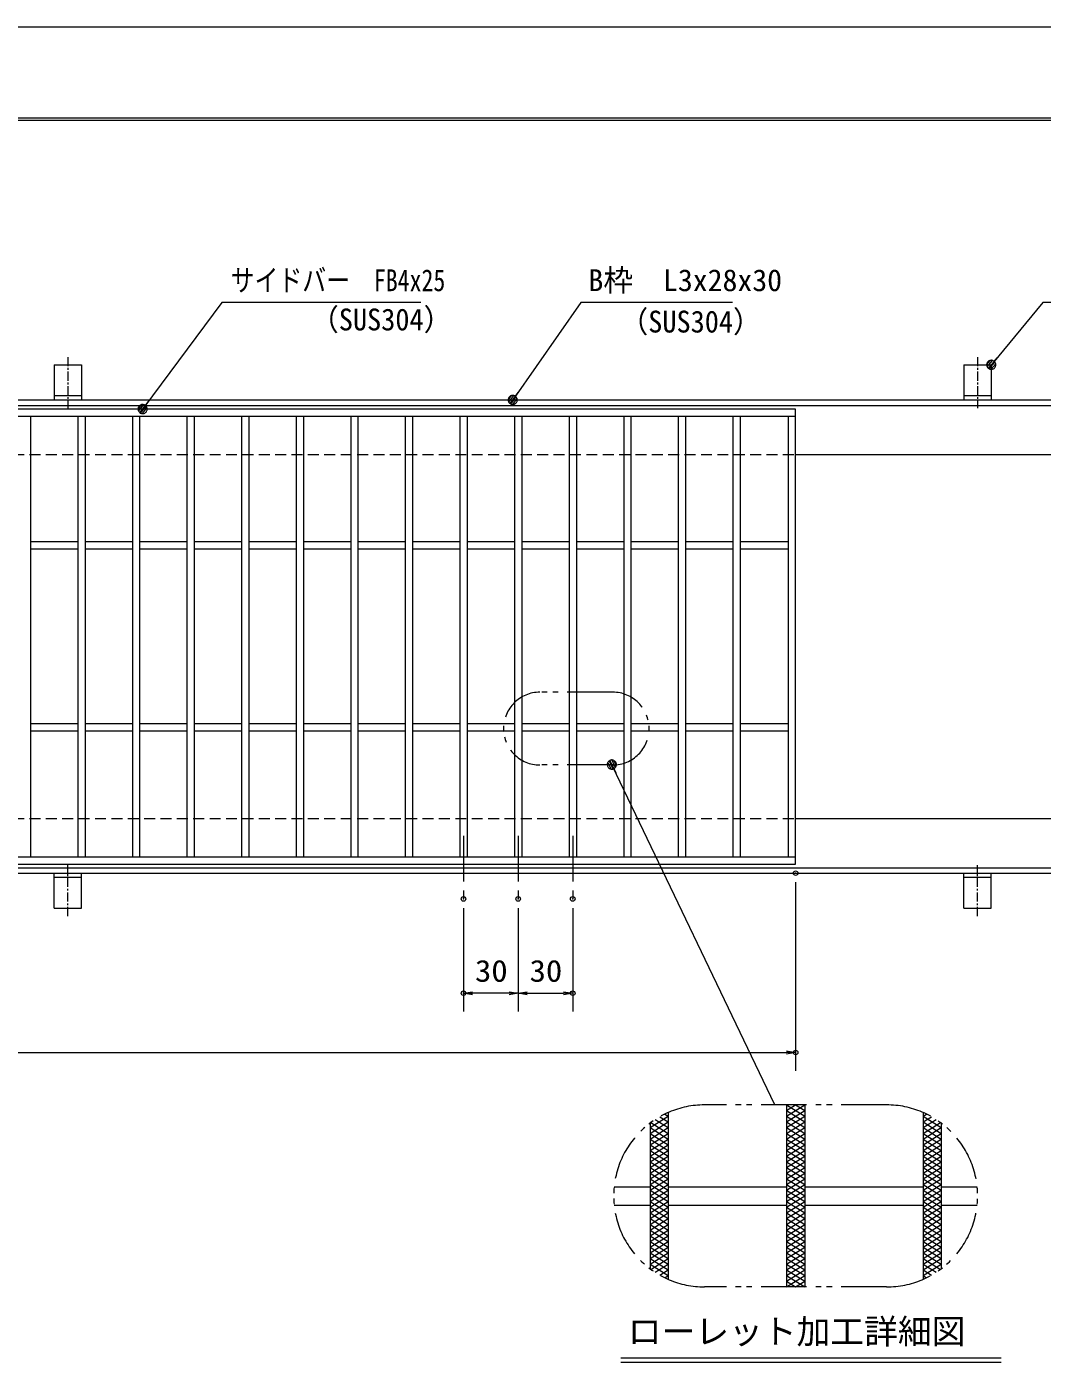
# Model space of a CAD drawing. Units: millimetres, scale not verified. Extents: x -1050 to 1050, y -742 to 742.
# Drawn here: x -218 to 340, y 6 to 742 of the extents above; entities that cross this region are included whole.
import ezdxf
from ezdxf.enums import TextEntityAlignment as Align

# ---------------------------------------------------------------- set-up
doc = ezdxf.new("R2010")
doc.units = ezdxf.units.MM
doc.header["$LTSCALE"] = 5
doc.header["$PDMODE"] = 32
doc.header["$PDSIZE"] = 2.5
for name, pattern in [('CHAIN1', [8, 5, -1, 1, -1]), ('DASHED1', [1.8, 1.2, -0.6]), ('DOUBLE_CHAIN1', [8.8, 5, -1, 0.6, -0.6, 0.6, -1])]:
    doc.linetypes.add(name, pattern=pattern)
for name, color, linetype, lineweight in [('0-0_7-図\u3000枠', 4, 'Continuous', 9), ('0-1_寸法注釈', 2, 'Continuous', 9), ('0-2_想像線', 134, 'DOUBLE_CHAIN1', 9), ('0-3_ハッチング', 4, 'Continuous', 9), ('0-4_0', 2, 'Continuous', 9), ('0-5_DEFPOINTS', 134, 'Continuous', 9), ('0-6_枠', 7, 'Continuous', 9), ('0-7_蓋', 5, 'Continuous', 9), ('0-8_アンカー', 7, 'Continuous', 9), ('0-9_溝開口', 4, 'DASHED1', 9), ('0-A_中心線', 6, 'CHAIN1', 9)]:
    doc.layers.add(name, color=color, linetype=linetype, lineweight=lineweight)
doc.styles.add('HG丸ｺﾞｼｯｸM-PRO', font='')
doc.styles.add('ＭＳ ゴシック', font='')
doc.styles.get('HG丸ｺﾞｼｯｸM-PRO').set_extended_font_data('HG丸ｺﾞｼｯｸM-PRO')
doc.styles.get('ＭＳ ゴシック').set_extended_font_data('MS Gothic')

# ---------------------------------------------------------------- blocks, each defined once
blk = doc.blocks.new('A$C5D7C781A')
at = {"layer": '0-8_アンカー'}
for p, q in [((0, 118.78), (0, 22.26)), ((0, 118.78), (75, 118.78)), ((75, 118.78), (75, 22.26)), ((75, 33.76), (0, 33.76)), ((0, 22.26), (75, 22.26))]:
    blk.add_line(p, q, dxfattribs=at)
at = {"layer": '0-8_アンカー', "color": 6, "linetype": 'CHAIN1'}
blk.add_line((37.5, 140.11), (37.5, 0), dxfattribs=at)
blk = doc.blocks.new('_OPEN')
at = {"layer": '0-4_0'}
blk.add_line((0, 0), (-5, 0), dxfattribs=at)
blk.add_lwpolyline([(-5, 0.833), (0, 0), (-5, -0.833)], dxfattribs=at)
blk = doc.blocks.new('_Dot')
at = {"layer": '0-4_0'}
for p, q in [((-2.5, 0), (-5, 0)), ((2.445, 0.5), (-2.445, 0.5)), ((1.997, 1.5), (-1.997, 1.5)), ((2.289, -0.995), (-2.289, -0.995)), ((1.499, -1.995), (-1.499, -1.995))]:
    blk.add_line(p, q, dxfattribs=at)
for points in [[(2.5, 0), (2.48, 0.313), (2.421, 0.622), (2.324, 0.92), (2.191, 1.204), (2.023, 1.469), (1.822, 1.711), (1.594, 1.926), (1.34, 2.111), (1.064, 2.262), (0.773, 2.378), (0.468, 2.456), (0.157, 2.495), (-0.157, 2.495), (-0.468, 2.456), (-0.773, 2.378), (-1.064, 2.262), (-1.34, 2.111), (-1.594, 1.926), (-1.822, 1.711), (-2.023, 1.469), (-2.191, 1.204), (-2.324, 0.92), (-2.421, 0.622), (-2.48, 0.313), (-2.5, 0), (0, 0)], [(-2.5, 0), (-2.48, -0.313), (-2.421, -0.622), (-2.324, -0.92), (-2.191, -1.204), (-2.023, -1.469), (-1.822, -1.711), (-1.594, -1.926), (-1.34, -2.111), (-1.064, -2.262), (-0.773, -2.378), (-0.468, -2.456), (-0.157, -2.495), (0.157, -2.495), (0.468, -2.456), (0.773, -2.378), (1.064, -2.262), (1.34, -2.111), (1.594, -1.926), (1.822, -1.711), (2.023, -1.469), (2.191, -1.204), (2.324, -0.92), (2.421, -0.622), (2.48, -0.313), (2.5, 0), (0, 0)]]:
    blk.add_lwpolyline(points, close=True, dxfattribs=at)

msp = doc.modelspace()

# ---------------------------------------------------------------- linework, layer by layer
at = {"layer": '0-0_7-図\u3000枠'}
msp.add_line((-973.75, 691.25), (998.75, 691.25), dxfattribs=at)
msp.add_lwpolyline([(-975, 692.5), (1000, 692.5), (1000, -692.5)], dxfattribs=at)
at = {"layer": '0-1_寸法注釈'}
for p, q in [((193.136, 150.159), (103.978, 336.268)), ((204.55, 272.475), (204.55, 168.953)), ((22.05, 258.328), (22.05, 201.522)), ((52.05, 258.328), (52.05, 201.522)), ((52.05, 258.328), (52.05, 201.522)), ((82.05, 258.328), (82.05, 201.522)), ((47.05, 211.522), (27.05, 211.522)), ((57.05, 211.522), (77.05, 211.522)), ((-785.45, 178.953), (199.55, 178.953)), ((108.505, 11.249), (317.544, 11.249)), ((108.505, 8.749), (317.544, 8.749))]:
    msp.add_line(p, q, dxfattribs=at)
for points in [[(-1.475, 590.949), (-110.699, 590.949), (-153.712, 533.27)], [(169.797, 590.968), (86.447, 590.968), (49.664, 538.288)], [(389.478, 590.968), (340.425, 590.968), (312.702, 557.538)]]:
    msp.add_lwpolyline(points, dxfattribs=at)
at = {"layer": '0-2_想像線'}
for p, q in [((104.038, 376.93), (64.038, 376.93)), ((104.038, 336.93), (64.038, 336.93)), ((254.55, 150.159), (154.55, 150.159)), ((254.55, 50.159), (154.55, 50.159))]:
    msp.add_line(p, q, dxfattribs=at)
for centre, radius, start, end in [((64.038, 356.93), 20, 90, 270), ((104.038, 356.93), 20, 270, 90), ((154.55, 100.159), 50, 90, 270), ((254.55, 100.159), 50, 270, 90)]:
    msp.add_arc(centre, radius, start, end, dxfattribs=at)
at = {"layer": '0-3_ハッチング'}
for p, q in [((199.55, 147.034), (204.55, 150.159)), ((199.55, 150.159), (209.55, 143.909)), ((199.55, 143.909), (209.55, 150.159)), ((204.55, 150.159), (209.55, 147.034)), ((124.55, 137.659), (134.55, 143.909)), ((124.55, 134.534), (134.55, 140.784)), ((125.007, 140.498), (134.55, 134.534)), ((127.386, 142.137), (134.55, 137.659)), ((129.925, 143.675), (134.55, 140.784)), ((132.64, 145.103), (134.55, 143.909)), ((199.55, 147.034), (209.55, 140.784)), ((199.55, 140.784), (209.55, 147.034)), ((199.55, 143.909), (209.55, 137.659)), ((199.55, 137.659), (209.55, 143.909)), ((199.55, 140.784), (209.55, 134.534)), ((199.55, 134.534), (209.55, 140.784)), ((274.55, 143.909), (276.46, 145.103)), ((274.55, 143.909), (284.55, 137.659)), ((274.55, 140.784), (279.175, 143.675)), ((274.55, 137.659), (281.714, 142.137)), ((274.55, 140.784), (284.55, 134.534)), ((274.55, 134.534), (284.093, 140.498)), ((124.55, 131.409), (134.55, 137.659)), ((124.55, 137.659), (134.55, 131.409)), ((124.55, 128.284), (134.55, 134.534)), ((124.55, 134.534), (134.55, 128.284)), ((199.55, 131.409), (209.55, 137.659)), ((199.55, 137.659), (209.55, 131.409)), ((199.55, 128.284), (209.55, 134.534)), ((199.55, 134.534), (209.55, 128.284)), ((274.55, 131.409), (284.55, 137.659)), ((274.55, 137.659), (284.55, 131.409)), ((274.55, 128.284), (284.55, 134.534)), ((274.55, 134.534), (284.55, 128.284)), ((124.55, 125.159), (134.55, 131.409)), ((124.55, 131.409), (134.55, 125.159)), ((124.55, 122.034), (134.55, 128.284)), ((124.55, 128.284), (134.55, 122.034)), ((199.55, 125.159), (209.55, 131.409)), ((199.55, 131.409), (209.55, 125.159)), ((199.55, 122.034), (209.55, 128.284)), ((199.55, 128.284), (209.55, 122.034)), ((274.55, 125.159), (284.55, 131.409)), ((274.55, 131.409), (284.55, 125.159)), ((274.55, 122.034), (284.55, 128.284)), ((274.55, 128.284), (284.55, 122.034)), ((124.55, 118.909), (134.55, 125.159)), ((124.55, 125.159), (134.55, 118.909)), ((124.55, 115.784), (134.55, 122.034)), ((124.55, 122.034), (134.55, 115.784)), ((124.55, 118.909), (134.55, 112.659)), ((124.55, 112.659), (134.55, 118.909)), ((199.55, 118.909), (209.55, 125.159)), ((199.55, 125.159), (209.55, 118.909)), ((199.55, 115.784), (209.55, 122.034)), ((199.55, 122.034), (209.55, 115.784)), ((199.55, 118.909), (209.55, 112.659)), ((199.55, 112.659), (209.55, 118.909)), ((274.55, 118.909), (284.55, 125.159)), ((274.55, 125.159), (284.55, 118.909)), ((274.55, 115.784), (284.55, 122.034)), ((274.55, 122.034), (284.55, 115.784)), ((274.55, 118.909), (284.55, 112.659)), ((274.55, 112.659), (284.55, 118.909)), ((124.55, 115.784), (134.55, 109.534)), ((124.55, 109.534), (134.55, 115.784)), ((124.55, 112.659), (134.55, 106.409)), ((124.55, 106.409), (134.55, 112.659)), ((199.55, 115.784), (209.55, 109.534)), ((199.55, 109.534), (209.55, 115.784)), ((199.55, 112.659), (209.55, 106.409)), ((199.55, 106.409), (209.55, 112.659)), ((274.55, 115.784), (284.55, 109.534)), ((274.55, 109.534), (284.55, 115.784)), ((274.55, 112.659), (284.55, 106.409)), ((274.55, 106.409), (284.55, 112.659)), ((124.55, 109.534), (134.55, 103.284)), ((124.55, 103.284), (134.55, 109.534)), ((124.55, 106.409), (134.55, 100.159)), ((124.55, 100.159), (134.55, 106.409)), ((124.55, 103.284), (134.55, 97.034)), ((124.55, 97.034), (134.55, 103.284)), ((199.55, 109.534), (209.55, 103.284)), ((199.55, 103.284), (209.55, 109.534)), ((199.55, 106.409), (209.55, 100.159)), ((199.55, 100.159), (209.55, 106.409)), ((199.55, 103.284), (209.55, 97.034)), ((199.55, 97.034), (209.55, 103.284)), ((274.55, 109.534), (284.55, 103.284)), ((274.55, 103.284), (284.55, 109.534)), ((274.55, 106.409), (284.55, 100.159)), ((274.55, 100.159), (284.55, 106.409)), ((274.55, 103.284), (284.55, 97.034)), ((274.55, 97.034), (284.55, 103.284)), ((124.55, 100.159), (134.55, 93.909)), ((124.55, 93.909), (134.55, 100.159)), ((124.55, 97.034), (134.55, 90.784)), ((124.55, 90.784), (134.55, 97.034)), ((199.55, 100.159), (209.55, 93.909)), ((199.55, 93.909), (209.55, 100.159)), ((199.55, 97.034), (209.55, 90.784)), ((199.55, 90.784), (209.55, 97.034)), ((274.55, 100.159), (284.55, 93.909)), ((274.55, 93.909), (284.55, 100.159)), ((274.55, 97.034), (284.55, 90.784)), ((274.55, 90.784), (284.55, 97.034)), ((124.55, 93.909), (134.55, 87.659)), ((124.55, 87.659), (134.55, 93.909)), ((124.55, 90.784), (134.55, 84.534)), ((124.55, 84.534), (134.55, 90.784)), ((199.55, 93.909), (209.55, 87.659)), ((199.55, 87.659), (209.55, 93.909)), ((199.55, 90.784), (209.55, 84.534)), ((199.55, 84.534), (209.55, 90.784)), ((274.55, 93.909), (284.55, 87.659)), ((274.55, 87.659), (284.55, 93.909)), ((274.55, 90.784), (284.55, 84.534)), ((274.55, 84.534), (284.55, 90.784)), ((124.55, 87.659), (134.55, 81.409)), ((124.55, 81.409), (134.55, 87.659)), ((124.55, 84.534), (134.55, 78.284)), ((124.55, 78.284), (134.55, 84.534)), ((124.55, 81.409), (134.55, 75.159)), ((124.55, 75.159), (134.55, 81.409)), ((199.55, 87.659), (209.55, 81.409)), ((199.55, 81.409), (209.55, 87.659)), ((199.55, 84.534), (209.55, 78.284)), ((199.55, 78.284), (209.55, 84.534)), ((199.55, 81.409), (209.55, 75.159)), ((199.55, 75.159), (209.55, 81.409)), ((274.55, 87.659), (284.55, 81.409)), ((274.55, 81.409), (284.55, 87.659)), ((274.55, 84.534), (284.55, 78.284)), ((274.55, 78.284), (284.55, 84.534)), ((274.55, 81.409), (284.55, 75.159)), ((274.55, 75.159), (284.55, 81.409)), ((124.55, 72.034), (134.55, 78.284)), ((124.55, 78.284), (134.55, 72.034)), ((124.55, 68.909), (134.55, 75.159)), ((124.55, 75.159), (134.55, 68.909)), ((199.55, 72.034), (209.55, 78.284)), ((199.55, 78.284), (209.55, 72.034)), ((199.55, 68.909), (209.55, 75.159)), ((199.55, 75.159), (209.55, 68.909)), ((274.55, 72.034), (284.55, 78.284)), ((274.55, 78.284), (284.55, 72.034)), ((274.55, 68.909), (284.55, 75.159)), ((274.55, 75.159), (284.55, 68.909)), ((124.55, 65.784), (134.55, 72.034)), ((124.55, 72.034), (134.55, 65.784)), ((124.55, 62.659), (134.55, 68.909)), ((124.55, 68.909), (134.55, 62.659)), ((199.55, 65.784), (209.55, 72.034)), ((199.55, 72.034), (209.55, 65.784)), ((199.55, 62.659), (209.55, 68.909)), ((199.55, 68.909), (209.55, 62.659)), ((274.55, 65.784), (284.55, 72.034)), ((274.55, 72.034), (284.55, 65.784)), ((274.55, 62.659), (284.55, 68.909)), ((274.55, 68.909), (284.55, 62.659)), ((124.55, 65.784), (134.55, 59.534)), ((124.55, 62.659), (134.55, 56.409)), ((125.007, 59.82), (134.55, 65.784)), ((127.386, 58.182), (134.55, 62.659)), ((129.925, 56.643), (134.55, 59.534)), ((199.55, 59.534), (209.55, 65.784)), ((199.55, 65.784), (209.55, 59.534)), ((199.55, 56.409), (209.55, 62.659)), ((199.55, 62.659), (209.55, 56.409)), ((199.55, 53.284), (209.55, 59.534)), ((199.55, 59.534), (209.55, 53.284)), ((274.55, 59.534), (284.55, 65.784)), ((274.55, 65.784), (284.093, 59.82)), ((274.55, 62.659), (281.714, 58.182)), ((274.55, 56.409), (284.55, 62.659)), ((274.55, 59.534), (279.175, 56.643)), ((132.64, 55.215), (134.55, 56.409)), ((199.55, 50.159), (209.55, 56.409)), ((199.55, 56.409), (209.55, 50.159)), ((199.55, 53.284), (204.55, 50.159)), ((204.55, 50.159), (209.55, 53.284)), ((274.55, 56.409), (276.46, 55.215))]:
    msp.add_line(p, q, dxfattribs=at)
at = {"layer": '0-5_DEFPOINTS'}
msp.add_lwpolyline([(-1050, -742.5), (-1050, 742.5), (1050, 742.5), (1050, -742.5)], close=True, dxfattribs=at)
for p in [(204.55, 277.475), (22.05, 263.328), (52.05, 263.328), (82.05, 263.328), (22.05, 211.522), (82.05, 211.522), (204.55, 178.953)]:
    msp.add_point(p, dxfattribs=at)
at = {"layer": '0-6_枠'}
for p, q in [((-795.45, 537.475), (409.55, 537.475)), ((-792.45, 534.475), (407.714, 534.475)), ((204.55, 507.475), (409.55, 507.475)), ((204.55, 307.475), (409.55, 307.475)), ((-792.45, 280.475), (411.386, 280.475)), ((-795.45, 277.475), (409.55, 277.475))]:
    msp.add_line(p, q, dxfattribs=at)
at = {"layer": '0-7_蓋'}
for p, q in [((204.55, 532.475), (-790.45, 532.475)), ((204.55, 282.475), (204.55, 532.475)), ((204.55, 528.475), (-790.45, 528.475)), ((-215.95, 528.475), (-215.95, 286.475)), ((-189.95, 528.475), (-189.95, 286.475)), ((-185.95, 528.475), (-185.95, 286.475)), ((-159.95, 528.475), (-159.95, 286.475)), ((-155.95, 528.475), (-155.95, 286.475)), ((-129.95, 528.475), (-129.95, 286.475)), ((-125.95, 528.475), (-125.95, 286.475)), ((-99.95, 528.475), (-99.95, 286.475)), ((-95.95, 528.475), (-95.95, 286.475)), ((-69.95, 528.475), (-69.95, 286.475)), ((-65.95, 528.475), (-65.95, 286.475)), ((-39.95, 528.475), (-39.95, 286.475)), ((-35.95, 528.475), (-35.95, 286.475)), ((-9.95, 528.475), (-9.95, 286.475)), ((-5.95, 528.475), (-5.95, 286.475)), ((20.05, 528.475), (20.05, 286.475)), ((24.05, 528.475), (24.05, 286.475)), ((50.05, 528.475), (50.05, 286.475)), ((54.05, 528.475), (54.05, 286.475)), ((80.05, 528.475), (80.05, 286.475)), ((84.05, 528.475), (84.05, 286.475)), ((110.05, 528.475), (110.05, 286.475)), ((114.05, 528.475), (114.05, 286.475)), ((140.05, 528.475), (140.05, 286.475)), ((144.05, 528.475), (144.05, 286.475)), ((170.05, 528.475), (170.05, 286.475)), ((174.05, 528.475), (174.05, 286.475)), ((200.55, 286.475), (200.55, 528.475)), ((-189.95, 459.475), (-215.95, 459.475)), ((-159.95, 459.475), (-185.95, 459.475)), ((-129.95, 459.475), (-155.95, 459.475)), ((-99.95, 459.475), (-125.95, 459.475)), ((-69.95, 459.475), (-95.95, 459.475)), ((-39.95, 459.475), (-65.95, 459.475)), ((-9.95, 459.475), (-35.95, 459.475)), ((20.05, 459.475), (-5.95, 459.475)), ((50.05, 459.475), (24.05, 459.475)), ((80.05, 459.475), (54.05, 459.475)), ((110.05, 459.475), (84.05, 459.475)), ((140.05, 459.475), (114.05, 459.475)), ((170.05, 459.475), (144.05, 459.475)), ((200.55, 459.475), (174.05, 459.475)), ((-189.95, 455.475), (-215.95, 455.475)), ((-159.95, 455.475), (-185.95, 455.475)), ((-129.95, 455.475), (-155.95, 455.475)), ((-99.95, 455.475), (-125.95, 455.475)), ((-69.95, 455.475), (-95.95, 455.475)), ((-39.95, 455.475), (-65.95, 455.475)), ((-9.95, 455.475), (-35.95, 455.475)), ((20.05, 455.475), (-5.95, 455.475)), ((50.05, 455.475), (24.05, 455.475)), ((80.05, 455.475), (54.05, 455.475)), ((110.05, 455.475), (84.05, 455.475)), ((140.05, 455.475), (114.05, 455.475)), ((170.05, 455.475), (144.05, 455.475)), ((200.55, 455.475), (174.05, 455.475)), ((-189.95, 359.475), (-215.95, 359.475)), ((-189.95, 355.475), (-215.95, 355.475)), ((-159.95, 359.475), (-185.95, 359.475)), ((-159.95, 355.475), (-185.95, 355.475)), ((-129.95, 359.475), (-155.95, 359.475)), ((-129.95, 355.475), (-155.95, 355.475)), ((-99.95, 359.475), (-125.95, 359.475)), ((-99.95, 355.475), (-125.95, 355.475)), ((-69.95, 359.475), (-95.95, 359.475)), ((-69.95, 355.475), (-95.95, 355.475)), ((-39.95, 359.475), (-65.95, 359.475)), ((-39.95, 355.475), (-65.95, 355.475)), ((-9.95, 359.475), (-35.95, 359.475)), ((-9.95, 355.475), (-35.95, 355.475)), ((20.05, 359.475), (-5.95, 359.475)), ((20.05, 355.475), (-5.95, 355.475)), ((50.05, 359.475), (24.05, 359.475)), ((50.05, 355.475), (24.05, 355.475)), ((80.05, 359.475), (54.05, 359.475)), ((80.05, 355.475), (54.05, 355.475)), ((110.05, 359.475), (84.05, 359.475)), ((110.05, 355.475), (84.05, 355.475)), ((140.05, 359.475), (114.05, 359.475)), ((140.05, 355.475), (114.05, 355.475)), ((170.05, 359.475), (144.05, 359.475)), ((170.05, 355.475), (144.05, 355.475)), ((200.55, 359.475), (174.05, 359.475)), ((200.55, 355.475), (174.05, 355.475)), ((-790.45, 286.475), (204.55, 286.475)), ((-790.45, 282.475), (204.55, 282.475)), ((199.55, 150.159), (199.55, 50.159)), ((199.55, 150.159), (199.55, 50.159)), ((209.55, 150.159), (209.55, 50.159)), ((209.55, 150.159), (209.55, 50.159)), ((124.55, 140.159), (124.55, 60.159)), ((124.55, 140.159), (124.55, 60.159)), ((134.55, 145.985), (134.55, 54.333)), ((134.55, 145.985), (134.55, 54.333)), ((274.55, 145.985), (274.55, 54.333)), ((274.55, 145.985), (274.55, 54.333)), ((284.55, 140.159), (284.55, 60.159)), ((284.55, 140.159), (284.55, 60.159)), ((104.801, 105.159), (124.55, 105.159)), ((134.55, 105.159), (199.55, 105.159)), ((209.55, 105.159), (274.55, 105.159)), ((284.55, 105.159), (304.299, 105.159)), ((104.801, 95.159), (124.55, 95.159)), ((134.55, 95.159), (199.55, 95.159)), ((209.55, 95.159), (274.55, 95.159)), ((284.55, 95.159), (304.299, 95.159))]:
    msp.add_line(p, q, dxfattribs=at)
at = {"layer": '0-9_溝開口'}
for p, q in [((-765.45, 507.475), (204.55, 507.475)), ((-765.45, 307.475), (204.55, 307.475))]:
    msp.add_line(p, q, dxfattribs=at)
at = {"layer": '0-A_中心線'}
for p, q in [((22.05, 297.969), (22.05, 263.328)), ((52.05, 297.969), (52.05, 263.328)), ((82.05, 297.969), (82.05, 263.328))]:
    msp.add_line(p, q, dxfattribs=at)

# ---------------------------------------------------------------- block references
at = {"layer": '0-1_寸法注釈'}
for name, p, rotation in [('_Dot', (312.05, 556.779), 229.33113), ('_Dot', (-154.319, 532.475), 232.65375), ('_Dot', (49.081, 537.475), 234.35189), ('_Dot', (103.546, 337.17), 115.59735), ('_OPEN', (22.05, 211.522), 180), ('_OPEN', (52.05, 211.522), 180)]:
    msp.add_blockref(name, p, dxfattribs=dict(at, rotation=rotation))
for p in [(52.05, 211.522), (82.05, 211.522), (204.55, 178.953)]:
    msp.add_blockref('_OPEN', p, dxfattribs=at)
at = {"layer": '0-8_アンカー', "xscale": 0.2, "yscale": 0.2}
for p in [(-202.95, 533.023), (297.05, 533.023)]:
    msp.add_blockref('A$C5D7C781A', p, dxfattribs=at)
at = {"layer": '0-8_アンカー', "xscale": -0.2, "yscale": 0.2, "rotation": 180}
for p in [(-202.95, 281.927), (297.05, 281.927)]:
    msp.add_blockref('A$C5D7C781A', p, dxfattribs=at)

# ---------------------------------------------------------------- texts
at = {"layer": '0-1_寸法注釈', "color": 7, "style": 'ＭＳ ゴシック'}
for s, width, p in [('サイドバー\u3000FB4x25', 0.8, (-105.921, 593.636)), ('（SUS304）', 0.95, (-62.079, 572.081)), ('（SUS304）', 0.95, (107.958, 570.919)), ('30', 1.1, (28.317, 214.209)), ('30', 1.1, (58.317, 214.209))]:
    msp.add_text(s, height=12.02, dxfattribs=dict(at, width=width)).set_placement(p, align=Align.BOTTOM_LEFT)
at = {"layer": '0-1_寸法注釈', "color": 7}
for s, height, style, p in [('B枠\u3000L3x28x30', 12.02, 'ＭＳ ゴシック', (90.7, 593.655)), ('ローレット加工詳細図', 13.6, 'HG丸ｺﾞｼｯｸM-PRO', (112.318, 14.821))]:
    msp.add_text(s, height=height, dxfattribs=dict(at, style=style)).set_placement(p, align=Align.BOTTOM_LEFT)

doc.saveas('drawing.dxf')
